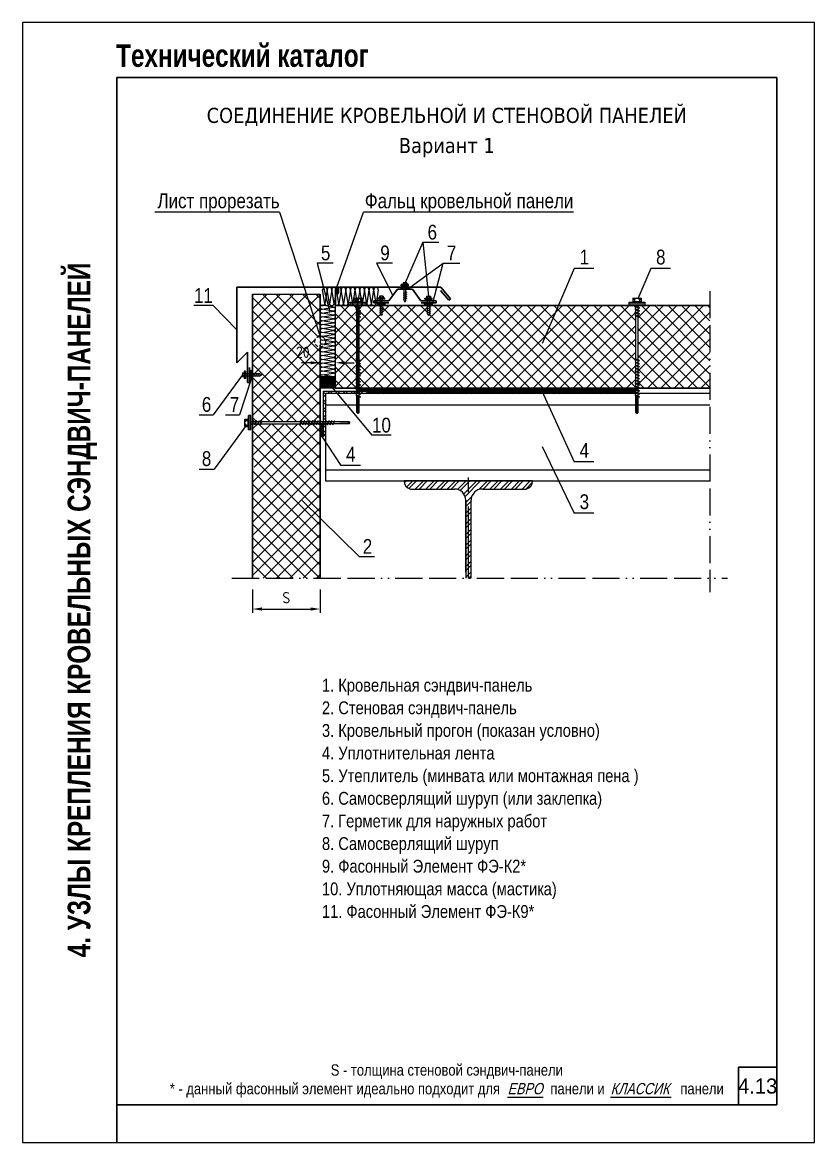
# Model space of a CAD drawing. Extents: x 5821 to 16321, y -13531 to 5774.
# Drawn here: x 7921 to 8971, y -11304 to -9819 of the extents above; entities that cross this region are included whole.
import ezdxf
from ezdxf.enums import TextEntityAlignment as Align

# ---------------------------------------------------------------- set-up
doc = ezdxf.new("R2010")
doc.units = 0
doc.header["$LTSCALE"] = 3
for name, pattern in [('ACAD_ISO13W100', [36, 12, -3, 12, -3, 0, -3, 0, -3]), ('CENTER', [50.8, 31.75, -6.35, 6.35, -6.35]), ('HIDDEN2', [4.7625, 3.175, -1.5875])]:
    doc.linetypes.add(name, pattern=pattern)
doc.layers.get('0').update_dxf_attribs({"linetype": 'CONTINUOUS', "lineweight": 30})
doc.layers.get('DEFPOINTS').update_dxf_attribs({"linetype": 'CONTINUOUS'})
for name, color, linetype, lineweight in [('Logo', 1, 'CONTINUOUS', 9), ('new_fill', 8, 'CONTINUOUS', 13), ('RAZMER', 7, 'CONTINUOUS', 9), ('Нащельники', 1, 'CONTINUOUS', 30), ('Саморезы', 7, 'CONTINUOUS', 13)]:
    doc.layers.add(name, color=color, linetype=linetype, lineweight=lineweight)
doc.layers.add('Прогон', color=7, linetype='CONTINUOUS')
doc.styles.add('LOGO', font='HATTEN.TTF')
doc.styles.add('ROMANS', font='romans.shx', dxfattribs={"width": 0.85})
doc.styles.get("Standard").update_dxf_attribs({"font": 'TAHOMA.TTF'})
doc.styles.add('style1', font='ARIALN.TTF')
doc.styles.add('style2', font='impact.TTF')
doc.styles.add('курсив', font='ARIAL.TTF', dxfattribs={"width": 0.8, "oblique": 15})
doc.dimstyles.new('5', dxfattribs={"dimscale": 5, "dimtxt": 3, "dimasz": 2.5, "dimexe": 1, "dimexo": 3, "dimgap": 0, "dimtad": 0, "dimdec": 0, "dimzin": 9, "dimdsep": 46, "dimtxsty": 'ROMANS', "dimblk2": 'OBLIQUE', "dimcen": -3, "dimdle": 1.5, "dimclrd": 256, "dimclre": 256, "dimclrt": 256, "dimadec": 0, "dimazin": 0, "dimtfac": 1, "dimtdec": 0, "dimtofl": 0, "dimtmove": 2, "dimatfit": 3, "dimfxl": 0, "dimtvp": 1, "dimtolj": 1, "dimtzin": 9, "dimarcsym": 0})
pattern_1 = [(45, (738.22, -13408.337), (-8.838835, 8.838835), []), (135, (738.22, -13408.337), (-8.838835, -8.838835), [])]
pattern_2 = [(8, (738.2201, -13408.3375), (-0.17396638, 1.23783509), []), (68, (738.2201, -13408.3375), (-1.15897982, 0.46825824), []), (128, (738.2201, -13408.3375), (-0.98501344, -0.76957684), [])]

# ---------------------------------------------------------------- blocks, each defined once
blk = doc.blocks.new('1volna')
at = {"layer": 'new_fill'}
for p, q in [((2.7, -16.2), (-2.7, 16.2)), ((8.1, 16.2), (2.7, -16.2)), ((13.7, -16.2), (8.3, 16.2)), ((19.1, 16.2), (13.7, -16.2)), ((24.7, -16.2), (19.3, 16.2)), ((30, 16.2), (24.7, -16.2)), ((35.9, -16.2), (30.5, 16.2)), ((41.3, 16.2), (35.9, -16.2))]:
    blk.add_line(p, q, dxfattribs=at)
for centre, start, end in [((2.7, 16.2), 0, 180), ((13.7, 16.2), 0, 180), ((24.7, 16.2), 0, 180), ((35.9, 16.2), 0, 180), ((-2.9, -16.2), 180, 270), ((-2.7, -16.2), 270, 0), ((8.1, -16.2), 180, 270), ((8.3, -16.2), 270, 0), ((19.1, -16.2), 180, 270), ((19.3, -16.2), 270, 0), ((30, -16.2), 180, 270), ((30.5, -16.2), 270, 0)]:
    blk.add_arc(centre, 5.4, start, end, dxfattribs=at)
blk = doc.blocks.new('саморез1')
at = {"layer": 'new_fill'}
blk.add_hatch(color=254, dxfattribs=at).paths.add_polyline_path([(-1.2, -4.8), (0, -4.8), (0, 4.8), (-1.2, 4.8)])
at = {"layer": 'Саморезы', "ltscale": 150}
for p, q in [((-3.9, 2.6), (-1.5, 2.6)), ((-3.9, 2.6), (-3.9, -2.4)), ((-2.9, 1.7), (-1.5, 1.7)), ((-1.9, 2.6), (-1.9, -2.4)), ((0, 4.8), (-1.5, 4.8)), ((-1.5, 4.8), (-1.5, -4.8)), ((-1.2, 4.8), (-1.2, -4.8)), ((0, 4.8), (0, -4.8)), ((19.2, 1.4), (0, 1.4)), ((8.4, 2.4), (10.5, -2.4)), ((11.1, 2.4), (13.2, -2.4)), ((13.8, 2.4), (15.9, -2.4)), ((16.4, 2.4), (18.5, -2.4)), ((19.2, 1.4), (21.8, 0)), ((19.2, -1.4), (21.8, 0)), ((-3.9, -2.4), (-1.5, -2.4)), ((-2.9, -1.4), (-1.5, -1.4)), ((0, -4.8), (-1.5, -4.8)), ((0, -1.4), (19.2, -1.4))]:
    blk.add_line(p, q, dxfattribs=at)
for centre, start, end in [((-2.9, 2.7), 182.373, 269.9653), ((-2.9, 0.7), 90.0347, 177.627), ((-2.9, -0.4), 182.373, 269.9653), ((-2.9, -2.4), 90.0347, 177.627)]:
    blk.add_arc(centre, 1, start, end, dxfattribs=at)
blk = doc.blocks.new('саморез4')
at = {"layer": 'new_fill'}
blk.add_hatch(color=254, dxfattribs=at).paths.add_polyline_path([(-2.4, -9.4), (0, -9.4), (0, 9.8), (-2.4, 9.8)])
at = {"layer": 'Саморезы', "ltscale": 150}
for p, q in [((-7.9, 5), (-3.1, 5)), ((-7.9, -5), (-7.9, 5)), ((-5.9, 3.1), (-3.1, 3.1)), ((-3.8, -5), (-3.8, 5)), ((0, 9.8), (-3.1, 9.8)), ((-3.1, -9.4), (-3.1, 9.8)), ((-2.4, -9.4), (-2.4, 9.8)), ((0, -9.4), (0, 9.8)), ((64.9, 1.5), (0, 1.5)), ((1.3, -2.2), (3.4, 2.7)), ((1.9, -2.2), (4, 2.7)), ((3.7, 2.9), (3.4, 2.7)), ((3.7, 2.9), (4, 2.7)), ((4.9, -2.2), (7, 2.7)), ((5.5, -2.2), (7.6, 2.7)), ((7.3, 2.9), (7, 2.7)), ((7.3, 2.9), (7.6, 2.7)), ((8.6, -2.2), (10.7, 2.7)), ((9.2, -2.2), (11.3, 2.7)), ((11, 2.9), (10.7, 2.7)), ((11, 2.9), (11.3, 2.7)), ((12.2, -2.2), (14.3, 2.7)), ((12.8, -2.2), (14.9, 2.7)), ((14.6, 2.9), (14.3, 2.7)), ((14.6, 2.9), (14.9, 2.7)), ((64.9, -2.2), (67, 2.7)), ((65.6, -2.2), (67.7, 2.7)), ((67.3, 2.9), (67, 2.7)), ((130, 1.3), (67.1, 1.3)), ((67.3, 2.9), (67.7, 2.7)), ((68.6, -2.2), (70.7, 2.7)), ((69.2, -2.2), (71.3, 2.7)), ((71, 2.9), (70.7, 2.7)), ((71, 2.9), (71.3, 2.7)), ((72.2, -2.2), (74.3, 2.7)), ((72.8, -2.2), (74.9, 2.7)), ((74.6, 2.9), (74.3, 2.7)), ((74.6, 2.9), (74.9, 2.7)), ((75.8, -2.2), (77.9, 2.7)), ((76.4, -2.2), (78.5, 2.7)), ((78.2, 2.9), (77.9, 2.7)), ((78.2, 2.9), (78.5, 2.7)), ((79.5, -2.2), (81.5, 2.7)), ((80.1, -2.2), (82.2, 2.7)), ((81.9, 2.9), (81.5, 2.7)), ((81.9, 2.9), (82.2, 2.7)), ((83.1, -2.2), (85.2, 2.7)), ((83.7, -2.2), (85.8, 2.7)), ((85.5, 2.9), (85.2, 2.7)), ((85.5, 2.9), (85.8, 2.7)), ((86.7, -2.2), (88.8, 2.7)), ((87.3, -2.2), (89.4, 2.7)), ((89.1, 2.9), (88.8, 2.7)), ((89.1, 2.9), (89.4, 2.7)), ((90.3, -2.2), (92.4, 2.7)), ((90.9, -2.2), (93, 2.7)), ((92.7, 2.9), (92.4, 2.7)), ((92.7, 2.9), (93, 2.7)), ((94, -2.2), (96.1, 2.7)), ((94.6, -2.2), (96.7, 2.7)), ((96.4, 2.9), (96.1, 2.7)), ((96.4, 2.9), (96.7, 2.7)), ((97.6, -2.2), (99.7, 2.7)), ((98.2, -2.2), (100.3, 2.7)), ((100, 2.9), (99.7, 2.7)), ((100, 2.9), (100.3, 2.7)), ((101.2, -2.2), (103.3, 2.7)), ((101.8, -2.2), (103.9, 2.7)), ((103.6, 2.9), (103.3, 2.7)), ((103.6, 2.9), (103.9, 2.7)), ((104.8, -2.2), (106.9, 2.7)), ((105.5, -2.2), (107.6, 2.7)), ((107.2, 2.9), (106.9, 2.7)), ((107.2, 2.9), (107.6, 2.7)), ((108.5, -2.2), (110.6, 2.7)), ((109.1, -2.2), (111.2, 2.7)), ((110.9, 2.9), (110.6, 2.7)), ((110.9, 2.9), (111.2, 2.7)), ((130, 1.3), (131.2, 0)), ((-7.9, -5), (-3.1, -5)), ((-5.9, -3.1), (-3.1, -3.1)), ((0, -9.4), (-3.1, -9.4)), ((64.9, -1.5), (0, -1.5)), ((64.9, -1.5), (0, -1.5)), ((1.6, -2.4), (1.3, -2.2)), ((1.6, -2.4), (1.9, -2.2)), ((5.2, -2.4), (4.9, -2.2)), ((5.2, -2.4), (5.5, -2.2)), ((8.9, -2.4), (8.6, -2.2)), ((8.9, -2.4), (9.2, -2.2)), ((12.5, -2.4), (12.2, -2.2)), ((12.5, -2.4), (12.8, -2.2)), ((65.3, -2.4), (64.9, -2.2)), ((65.3, -2.4), (65.6, -2.2)), ((130, -1.3), (67.1, -1.3)), ((68.9, -2.4), (68.6, -2.2)), ((68.9, -2.4), (69.2, -2.2)), ((72.5, -2.4), (72.2, -2.2)), ((72.5, -2.4), (72.8, -2.2)), ((76.1, -2.4), (75.8, -2.2)), ((76.1, -2.4), (76.4, -2.2)), ((79.8, -2.4), (79.5, -2.2)), ((79.8, -2.4), (80.1, -2.2)), ((83.4, -2.4), (83.1, -2.2)), ((83.4, -2.4), (83.7, -2.2)), ((87, -2.4), (86.7, -2.2)), ((87, -2.4), (87.3, -2.2)), ((90.6, -2.4), (90.3, -2.2)), ((90.6, -2.4), (90.9, -2.2)), ((94.3, -2.4), (94, -2.2)), ((94.3, -2.4), (94.6, -2.2)), ((97.9, -2.4), (97.6, -2.2)), ((97.9, -2.4), (98.2, -2.2)), ((101.5, -2.4), (101.2, -2.2)), ((101.5, -2.4), (101.8, -2.2)), ((105.1, -2.4), (104.8, -2.2)), ((105.1, -2.4), (105.5, -2.2)), ((108.8, -2.4), (108.5, -2.2)), ((108.8, -2.4), (109.1, -2.2)), ((130, -1.3), (131.2, 0))]:
    blk.add_line(p, q, dxfattribs=at)
at = {"layer": 'Саморезы'}
for p, q in [((67.1, 1.3), (64.9, 1.5)), ((67.1, -1.3), (64.9, -1.5))]:
    blk.add_line(p, q, dxfattribs=at)
at = {"layer": 'Саморезы', "ltscale": 150}
for centre, radius, start, end in [((-5.9, 5.1), 2, 182.373, 269.9653), ((-5.9, 1.1), 2, 90.0347, 177.627), ((80.3, 1057.7), 1058.9, 271.592, 272.7554), ((-5.9, -1.1), 2, 182.373, 269.9653), ((-5.9, -5.1), 2, 90.0347, 177.627)]:
    blk.add_arc(centre, radius, start, end, dxfattribs=at)
blk = doc.blocks.new('*D1252')
at = {"layer": 'DEFPOINTS', "color": 0, "transparency": 16777216}
for p in [(8335.9, -10270), (8315.8, -10288.6), (8335.9, -10288.6)]:
    blk.add_point(p, dxfattribs=at)
at = {"layer": 'RAZMER', "lineweight": -2, "transparency": 16777216}
for p, q in [((8303.3, -10270), (8290.8, -10270)), ((8315.8, -10273.6), (8315.8, -10265)), ((8335.9, -10273.6), (8335.9, -10265)), ((8348.4, -10270), (8360.9, -10270))]:
    blk.add_line(p, q, dxfattribs=at)
at = {"layer": 'RAZMER', "transparency": 16777216}
for points in [[(8303.3, -10267.9), (8303.3, -10272), (8315.8, -10270)], [(8348.4, -10267.9), (8348.4, -10272), (8335.9, -10270)]]:
    blk.add_solid(points, dxfattribs=at)
at = {"layer": 'RAZMER', "transparency": 16777216, "insert": (8292.7, -10256), "char_height": 15, "attachment_point": 5, "style": 'ROMANS'}
blk.add_mtext('\\A1;20', dxfattribs=at)
blk = doc.blocks.new('_OBLIQUE')
at = {"color": 0, "linetype": 'ByBlock'}
blk.add_line((-0.5, -0.5), (0.5, 0.5), dxfattribs=at)
blk = doc.blocks.new('*D1253')
at = {"layer": 'DEFPOINTS', "color": 0, "transparency": 16777216}
for p in [(8226, -10555.6), (8315.8, -10555.6), (8315.8, -10596.4)]:
    blk.add_point(p, dxfattribs=at)
at = {"layer": 'RAZMER', "lineweight": -2, "transparency": 16777216}
for p, q in [((8226, -10570.6), (8226, -10601.4)), ((8315.8, -10570.6), (8315.8, -10601.4)), ((8238.5, -10596.4), (8303.3, -10596.4))]:
    blk.add_line(p, q, dxfattribs=at)
at = {"layer": 'RAZMER', "transparency": 16777216}
for points in [[(8238.5, -10594.3), (8238.5, -10598.5), (8226, -10596.4)], [(8303.3, -10594.3), (8303.3, -10598.5), (8315.8, -10596.4)]]:
    blk.add_solid(points, dxfattribs=at)
at = {"layer": 'RAZMER', "transparency": 16777216, "insert": (8270.9, -10581.4), "char_height": 15, "attachment_point": 5, "style": 'ROMANS'}
blk.add_mtext('\\A1;S', dxfattribs=at)

msp = doc.modelspace()

# ---------------------------------------------------------------- hatches: boundary and pattern name
at = {"layer": 'new_fill'}
h = msp.add_hatch(dxfattribs=at)
h.set_pattern_fill('NET3', color=256, scale=10, angle=8, style=0)
h.set_pattern_definition([(8, (3918.2696, -13057.9707), (-0.17396638, 1.2378351), []), (68, (3918.2696, -13057.9707), (-1.15897982, 0.46825824), []), (128, (3918.2696, -13057.9707), (-0.98501344, -0.76957684), [])])
h.paths.add_polyline_path([(8426.66, -10169.91), (8422.84, -10169.91), (8422.84, -10172.54), (8426.66, -10172.54)])
h.paths.add_polyline_path([(8433.28, -10169.91), (8429.46, -10169.91), (8429.46, -10172.54), (8433.28, -10172.54)])
h = msp.add_hatch(dxfattribs=at)
h.set_pattern_fill('ANSI37', color=256, scale=100, style=0)
h.set_pattern_definition(pattern_1)
h.paths.add_polyline_path([(8315.77, -10179.19), (8292.1, -10179.19), (8315.77, -10234.96)])
h.paths.add_polyline_path([(8292.1, -10179.19), (8226.01, -10179.19), (8226.01, -10257.05), (8315.77, -10292.25), (8315.77, -10249.13, -0.4142136), (8308.69, -10242.05, -0.4142136), (8315.77, -10234.96)])
h.paths.add_polyline_path([(8315.77, -10292.25), (8226.01, -10257.05), (8226.01, -10348.13), (8226.91, -10348.13), (8227.42, -10346.94), (8227.72, -10346.72), (8228.03, -10346.94), (8227.52, -10348.13), (8230.54, -10348.13), (8231.04, -10346.94), (8231.35, -10346.72), (8231.66, -10346.94), (8231.15, -10348.13), (8234.16, -10348.13), (8234.67, -10346.94), (8234.97, -10346.72), (8235.28, -10346.94), (8234.78, -10348.13), (8237.79, -10348.13), (8238.3, -10346.94), (8238.6, -10346.72), (8238.91, -10346.94), (8238.4, -10348.13), (8288.95, -10348.13), (8290.49, -10348.26), (8291.06, -10346.94), (8291.36, -10346.72), (8291.67, -10346.94), (8291.09, -10348.31), (8291.1, -10348.31), (8294.1, -10348.31), (8294.68, -10346.94), (8294.99, -10346.72), (8295.3, -10346.94), (8294.71, -10348.31), (8297.72, -10348.31), (8298.31, -10346.94), (8298.62, -10346.72), (8298.93, -10346.94), (8298.34, -10348.31), (8301.35, -10348.31), (8301.94, -10346.94), (8302.24, -10346.72), (8302.55, -10346.94), (8301.97, -10348.31), (8304.98, -10348.31), (8305.56, -10346.94), (8305.87, -10346.72), (8306.18, -10346.94), (8305.59, -10348.31), (8308.6, -10348.31), (8309.19, -10346.94), (8309.5, -10346.72), (8309.81, -10346.94), (8309.22, -10348.31), (8312.23, -10348.31), (8312.82, -10346.94), (8313.12, -10346.72), (8313.43, -10346.94), (8312.85, -10348.31), (8315.77, -10348.31)])
h.paths.add_polyline_path([(8278.58, -10244.77), (8306.72, -10244.77), (8306.72, -10267.27), (8278.58, -10267.27)], flags=24)
h = msp.add_hatch(dxfattribs=at)
h.set_pattern_fill('ANSI37', color=256, scale=100, style=0)
h.set_pattern_definition(pattern_1)
h.paths.add_polyline_path([(8364.37, -10206.29), (8363.32, -10205.84), (8363.67, -10205.37), (8364.37, -10205.67), (8364.37, -10202.66), (8363.32, -10202.21), (8363.67, -10201.74), (8364.37, -10202.04), (8364.37, -10199.03), (8363.32, -10198.58), (8363.67, -10198.12), (8364.37, -10198.42), (8364.37, -10195.41), (8363.32, -10194.96), (8363.89, -10194.19), (8337.89, -10194.19, -0.0473575), (8337.32, -10194.22, -0.0473575), (8336.75, -10194.19), (8335.88, -10194.19), (8335.88, -10303.64), (8364.56, -10303.64), (8364.56, -10302.65), (8363.32, -10302.12), (8363.67, -10301.65), (8364.56, -10302.03), (8364.56, -10299.02), (8363.32, -10298.49), (8363.67, -10298.02), (8364.56, -10298.41), (8364.56, -10295.39), (8363.32, -10294.87), (8363.67, -10294.4), (8364.56, -10294.78), (8364.56, -10291.77), (8363.32, -10291.24), (8363.67, -10290.77), (8364.56, -10291.15), (8364.56, -10288.14), (8363.32, -10287.61), (8363.67, -10287.14), (8364.56, -10287.53), (8364.56, -10284.51), (8363.32, -10283.99), (8363.67, -10283.52), (8364.56, -10283.9), (8364.56, -10280.89), (8363.32, -10280.36), (8363.67, -10279.89), (8364.56, -10280.27), (8364.56, -10277.26), (8363.32, -10276.73), (8363.67, -10276.26), (8364.56, -10276.65), (8364.56, -10273.63), (8363.32, -10273.11), (8363.67, -10272.64), (8364.56, -10273.02), (8364.56, -10270.01), (8363.32, -10269.48), (8363.67, -10269.01), (8364.56, -10269.39), (8364.56, -10266.38), (8363.32, -10265.85), (8363.67, -10265.38), (8364.56, -10265.77), (8364.56, -10262.75), (8363.32, -10262.23), (8363.67, -10261.76), (8364.56, -10262.14), (8364.56, -10260.27), (8364.45, -10259.08), (8363.32, -10258.6), (8363.67, -10258.13), (8364.37, -10258.43)])
h.paths.add_polyline_path([(8734.46, -10273.63), (8733.22, -10273.11), (8733.57, -10272.64), (8734.46, -10273.02), (8734.46, -10270.01), (8733.22, -10269.48), (8733.57, -10269.01), (8734.46, -10269.39), (8734.46, -10266.38), (8733.22, -10265.85), (8733.57, -10265.38), (8734.46, -10265.77), (8734.46, -10262.75), (8733.22, -10262.23), (8733.57, -10261.76), (8734.46, -10262.14), (8734.46, -10260.27), (8734.35, -10259.08), (8733.22, -10258.6), (8733.57, -10258.13), (8734.27, -10258.43), (8734.27, -10206.29), (8733.22, -10205.84), (8733.57, -10205.37), (8734.27, -10205.67), (8734.27, -10202.66), (8733.22, -10202.21), (8733.57, -10201.74), (8734.27, -10202.04), (8734.27, -10199.03), (8733.22, -10198.58), (8733.57, -10198.12), (8734.27, -10198.42), (8734.27, -10195.41), (8733.22, -10194.96), (8733.79, -10194.19), (8460.81, -10194.19), (8460.81, -10204.9), (8459.41, -10207.43), (8458.01, -10204.9), (8458.01, -10194.55), (8457.17, -10194.19), (8398.95, -10194.19), (8398.1, -10194.55), (8398.1, -10204.9), (8396.7, -10207.43), (8395.3, -10204.9), (8395.3, -10194.19), (8367.38, -10194.19), (8367.38, -10196.08), (8368.91, -10196.73), (8368.56, -10197.2), (8367.38, -10196.7), (8367.38, -10199.71), (8368.91, -10200.36), (8368.56, -10200.83), (8367.38, -10200.32), (8367.38, -10203.33), (8368.91, -10203.99), (8368.56, -10204.46), (8367.38, -10203.95), (8367.38, -10206.96), (8368.91, -10207.61), (8368.56, -10208.08), (8367.38, -10207.58), (8367.38, -10258.12), (8367.25, -10259.66), (8368.91, -10260.38), (8368.56, -10260.84), (8367.2, -10260.26), (8367.19, -10260.27), (8367.19, -10263.27), (8368.91, -10264), (8368.56, -10264.47), (8367.19, -10263.88), (8367.19, -10266.9), (8368.91, -10267.63), (8368.56, -10268.1), (8367.19, -10267.51), (8367.19, -10270.52), (8368.91, -10271.26), (8368.56, -10271.72), (8367.19, -10271.14), (8367.19, -10274.15), (8368.91, -10274.88), (8368.56, -10275.35), (8367.19, -10274.76), (8367.19, -10277.78), (8368.91, -10278.51), (8368.56, -10278.98), (8367.19, -10278.39), (8367.19, -10281.4), (8368.91, -10282.14), (8368.56, -10282.6), (8367.19, -10282.02), (8367.19, -10285.03), (8368.91, -10285.76), (8368.56, -10286.23), (8367.19, -10285.64), (8367.19, -10288.66), (8368.91, -10289.39), (8368.56, -10289.86), (8367.19, -10289.27), (8367.19, -10292.28), (8368.91, -10293.02), (8368.56, -10293.48), (8367.19, -10292.9), (8367.19, -10295.91), (8368.91, -10296.64), (8368.56, -10297.11), (8367.19, -10296.52), (8367.19, -10299.54), (8368.91, -10300.27), (8368.56, -10300.74), (8367.19, -10300.15), (8367.19, -10303.16), (8368.3, -10303.64), (8734.46, -10303.64), (8734.46, -10302.65), (8733.22, -10302.12), (8733.57, -10301.65), (8734.46, -10302.03), (8734.46, -10299.02), (8733.22, -10298.49), (8733.57, -10298.02), (8734.46, -10298.41), (8734.46, -10295.39), (8733.22, -10294.87), (8733.57, -10294.4), (8734.46, -10294.78), (8734.46, -10291.77), (8733.22, -10291.24), (8733.57, -10290.77), (8734.46, -10291.15), (8734.46, -10288.14), (8733.22, -10287.61), (8733.57, -10287.14), (8734.46, -10287.53), (8734.46, -10284.51), (8733.22, -10283.99), (8733.57, -10283.52), (8734.46, -10283.9), (8734.46, -10280.89), (8733.22, -10280.36), (8733.57, -10279.89), (8734.46, -10280.27), (8734.46, -10277.26), (8733.22, -10276.73), (8733.57, -10276.26), (8734.46, -10276.65)])
h = msp.add_hatch(dxfattribs=at)
h.set_pattern_fill('NET3', color=256, scale=10, angle=8, style=0)
h.set_pattern_definition([(8, (1255.1833, -18117.1115), (-0.17396638, 1.23783509), []), (68, (1255.1833, -18117.1115), (-1.15897982, 0.46825824), []), (128, (1255.1833, -18117.1115), (-0.98501344, -0.76957684), [])])
h.paths.add_polyline_path([(8394.6, -10190.68), (8392.95, -10190.68, 0.7824442), (8392.95, -10194.18), (8394.6, -10194.18)])
h.paths.add_polyline_path([(8398.8, -10190.68), (8394.6, -10190.68), (8394.6, -10194.18), (8398.8, -10194.18)])
h.paths.add_polyline_path([(8400.64, -10190.68), (8398.8, -10190.68), (8398.8, -10194.18), (8400.64, -10194.18, 0.7824442)])
h = msp.add_hatch(dxfattribs=at)
h.set_pattern_fill('NET3', color=256, scale=10, angle=8, style=0)
h.set_pattern_definition([(172, (15600.933, -18117.1115), (0.17396638, 1.23783509), []), (112, (15600.933, -18117.1115), (1.15897982, 0.46825824), []), (52, (15600.933, -18117.1115), (0.98501344, -0.76957684), [])])
h.paths.add_polyline_path([(8461.51, -10190.68), (8463.17, -10190.68, -0.7824442), (8463.17, -10194.18), (8461.51, -10194.18)])
h.paths.add_polyline_path([(8457.31, -10190.68), (8461.51, -10190.68), (8461.51, -10194.18), (8457.31, -10194.18)])
h.paths.add_polyline_path([(8455.48, -10190.68), (8457.31, -10190.68), (8457.31, -10194.18), (8455.48, -10194.18, -0.7824442)])
h = msp.add_hatch(dxfattribs=at)
h.set_pattern_fill('ANSI37', color=256, scale=100, style=0)
h.set_pattern_definition([(45, (748.22, -13408.337), (-8.838835, 8.838835), []), (135, (748.22, -13408.337), (-8.838835, -8.838835), [])])
h.paths.add_polyline_path([(8832.46, -10194.19), (8737.28, -10194.19), (8737.28, -10196.08), (8738.46, -10196.59), (8738.69, -10196.89), (8738.46, -10197.2), (8737.28, -10196.7), (8737.28, -10199.71), (8738.46, -10200.21), (8738.69, -10200.52), (8738.46, -10200.83), (8737.28, -10200.32), (8737.28, -10203.33), (8738.46, -10203.84), (8738.69, -10204.15), (8738.46, -10204.46), (8737.28, -10203.95), (8737.28, -10206.96), (8738.46, -10207.47), (8738.69, -10207.77), (8738.46, -10208.08), (8737.28, -10207.58), (8737.28, -10259.72), (8738.46, -10260.23), (8738.69, -10260.53), (8738.46, -10260.84), (8737.28, -10260.34), (8737.28, -10263.35), (8738.46, -10263.86), (8738.69, -10264.16), (8738.46, -10264.47), (8737.28, -10263.96), (8737.28, -10266.97), (8738.46, -10267.48), (8738.69, -10267.79), (8738.46, -10268.1), (8737.28, -10267.59), (8737.28, -10270.6), (8738.46, -10271.11), (8738.69, -10271.41), (8738.46, -10271.72), (8737.28, -10271.22), (8737.28, -10274.23), (8738.46, -10274.74), (8738.69, -10275.04), (8738.46, -10275.35), (8737.28, -10274.84), (8737.28, -10277.85), (8738.46, -10278.36), (8738.69, -10278.67), (8738.46, -10278.98), (8737.28, -10278.47), (8737.28, -10281.48), (8738.46, -10281.99), (8738.69, -10282.29), (8738.46, -10282.6), (8737.28, -10282.1), (8737.28, -10285.11), (8738.46, -10285.62), (8738.69, -10285.92), (8738.46, -10286.23), (8737.28, -10285.72), (8737.28, -10288.73), (8738.46, -10289.24), (8738.69, -10289.55), (8738.46, -10289.86), (8737.28, -10289.35), (8737.28, -10292.36), (8738.46, -10292.87), (8738.69, -10293.17), (8738.46, -10293.48), (8737.28, -10292.98), (8737.28, -10295.99), (8738.46, -10296.5), (8738.69, -10296.8), (8738.46, -10297.11), (8737.28, -10296.6), (8737.28, -10299.61), (8738.46, -10300.12), (8738.69, -10300.43), (8738.46, -10300.74), (8737.28, -10300.23), (8737.28, -10303.24), (8738.2, -10303.64), (8832.46, -10303.64)])
h = msp.add_hatch(dxfattribs=at)
h.set_pattern_fill('NET3', color=256, scale=10, style=0)
h.set_pattern_definition([(0, (8864.0862, -4965.614), (0, -1.25), []), (300, (8864.0862, -4965.614), (-1.08253175, -0.625), []), (240, (8864.0862, -4965.614), (-1.08253175, 0.625), [])])
h.paths.add_polyline_path([(8226.01, -10289.99, -1), (8222.23, -10289.99), (8222.23, -10288.14), (8226.01, -10288.14)])
h.paths.add_polyline_path([(8226.01, -10288.14), (8222.23, -10288.14), (8222.23, -10283.94), (8226.01, -10283.94)])
h.paths.add_polyline_path([(8226.01, -10283.94), (8222.23, -10283.94), (8222.23, -10282.1, -1), (8226.01, -10282.1)])
h = msp.add_hatch(dxfattribs=at)
h.set_pattern_fill('ESCHER', color=256, scale=5, style=0)
h.set_pattern_definition([(60, (-5269.9497, -13052.9707), (-6, -1e-09), [5.5, -0.5]), (180, (-5269.9497, -13052.9707), (3, -5.1961524), [5.5, -0.5]), (300, (-5269.9497, -13052.9707), (6, -1e-09), [5.5, -0.5]), (60, (-5269.4497, -13052.9707), (-6, -1e-09), [1, -5]), (300, (-5269.4497, -13052.9707), (6, -1e-09), [1, -5]), (60, (-5270.1997, -13052.5377), (-6, -1e-09), [1, -5]), (180, (-5270.1997, -13052.5377), (3, -5.1961524), [1, -5]), (300, (-5270.1997, -13053.4037), (6, -1e-09), [1, -5]), (180, (-5270.1997, -13053.4037), (3, -5.1961524), [1, -5]), (60, (-5271.9497, -13052.9707), (-6, -1e-09), [1, -5]), (300, (-5271.9497, -13052.9707), (6, -1e-09), [1, -5]), (60, (-5268.9497, -13054.7027), (-6, -1e-09), [1, -5]), (180, (-5268.9497, -13054.7027), (3, -5.1961524), [1, -5]), (300, (-5268.9497, -13051.2386), (6, -1e-09), [1, -5]), (180, (-5268.9497, -13051.2386), (3, -5.1961524), [1, -5]), (0, (-5268.9497, -13052.1046), (-3, 5.1961524), [3.5, -2.5]), (0, (-5268.9497, -13053.8367), (-3, 5.1961524), [3.5, -2.5]), (120, (-5269.6997, -13051.6716), (-6, 1e-09), [3.5, -2.5]), (120, (-5271.1997, -13052.5377), (-6, 1e-09), [3.5, -2.5]), (240, (-5271.1997, -13053.4037), (3, -5.1961524), [3.5, -2.5]), (240, (-5269.6997, -13054.2697), (3, -5.1961524), [3.5, -2.5])])
h.paths.add_polyline_path([(8335.88, -10288.62), (8315.77, -10288.62), (8315.77, -10303.62), (8335.88, -10303.64)])
h = msp.add_hatch(dxfattribs=at)
h.set_pattern_fill('NET3', color=256, scale=10, angle=8, style=0)
h.set_pattern_definition(pattern_2)
h.paths.add_polyline_path([(8734.46, -10303.64), (8368.48, -10303.64), (8368.79, -10304.05), (8368.56, -10304.36), (8367.19, -10303.78), (8367.19, -10307.64), (8379.71, -10307.64), (8377.71, -10310.61), (8734.46, -10310.61)])
h = msp.add_hatch(dxfattribs=at)
h.set_pattern_fill('STEEL', color=256, scale=57.6, angle=-90, style=0)
h.set_pattern_definition([(315, (703.0534, -13213.806), (5.091169, 5.091169), []), (315, (706.6534, -13213.806), (5.091169, 5.091169), [])])
h.paths.add_polyline_path([(8379.71, -10307.64), (8319.77, -10307.64), (8319.77, -10361.04), (8322.74, -10361.04), (8322.74, -10310.61), (8377.71, -10310.61)])
h.paths.add_polyline_path([(8322.74, -10361.04), (8319.77, -10361.04), (8319.77, -10367.57), (8322.74, -10365.57)])
h = msp.add_hatch(dxfattribs=at)
h.set_pattern_fill('ANSI37', color=256, scale=100, style=0)
h.set_pattern_definition(pattern_1)
h.paths.add_polyline_path([(8315.77, -10350.95), (8315.34, -10350.95), (8314.81, -10352.18), (8314.35, -10351.84), (8314.73, -10350.95), (8311.72, -10350.95), (8311.19, -10352.18), (8310.72, -10351.84), (8311.1, -10350.95), (8308.09, -10350.95), (8307.56, -10352.18), (8307.09, -10351.84), (8307.47, -10350.95), (8304.46, -10350.95), (8303.93, -10352.18), (8303.47, -10351.84), (8303.85, -10350.95), (8300.84, -10350.95), (8300.31, -10352.18), (8299.84, -10351.84), (8300.22, -10350.95), (8297.21, -10350.95), (8296.68, -10352.18), (8296.21, -10351.84), (8296.59, -10350.95), (8293.58, -10350.95), (8293.05, -10352.18), (8292.59, -10351.84), (8292.97, -10350.95), (8291.1, -10350.95), (8289.91, -10351.05), (8289.43, -10352.18), (8288.96, -10351.84), (8289.26, -10351.14), (8237.12, -10351.14), (8236.67, -10352.18), (8236.2, -10351.84), (8236.5, -10351.14), (8233.49, -10351.14), (8233.04, -10352.18), (8232.57, -10351.84), (8232.87, -10351.14), (8229.86, -10351.14), (8229.41, -10352.18), (8228.94, -10351.84), (8229.25, -10351.14), (8226.24, -10351.14), (8226.01, -10351.65), (8226.01, -10408.49), (8235.96, -10408.49), (8238.49, -10409.89), (8235.96, -10411.29), (8226.01, -10411.29), (8226.01, -10555.58), (8315.77, -10555.58)])
h = msp.add_hatch(dxfattribs=at)
h.set_pattern_fill('NET3', color=256, scale=10, angle=8, style=0)
h.set_pattern_definition(pattern_2)
h.paths.add_polyline_path([(8319.77, -10350.95), (8318.97, -10350.95), (8318.59, -10351.84), (8318.28, -10352.07), (8317.97, -10351.84), (8318.35, -10350.95), (8315.77, -10350.95), (8315.77, -10367.57), (8319.77, -10367.57)])
h = msp.add_hatch(dxfattribs=at)
h.set_pattern_fill('STEEL', color=256, scale=80, style=0)
h.set_pattern_definition([(45, (738.22, -13408.337), (-7.071068, 7.071068), []), (45, (738.22, -13403.337), (-7.071068, 7.071068), [])])
h.paths.add_polyline_path([(8512.22, -10426.61), (8427.22, -10426.61, 0.3652726), (8435.47, -10437.31), (8493.67, -10437.31, -0.4142136), (8508.67, -10452.31), (8508.67, -10555.58), (8512.22, -10555.58)])
h.paths.add_polyline_path([(8597.22, -10426.61), (8512.22, -10426.61), (8512.22, -10555.58), (8515.77, -10555.58), (8515.77, -10452.31, -0.4142136), (8530.77, -10437.31), (8588.97, -10437.31, 0.3652726)])

# ---------------------------------------------------------------- linework, layer by layer
at = {"color": 1}
for p, q in [((8046.09, -9891.59), (8046.09, -11303.74)), ((8046.09, -9891.59), (8921.09, -9891.59)), ((8921.09, -9891.59), (8921.09, -11253.74)), ((8870.18, -11203.74), (8921.09, -11203.74)), ((8870.18, -11203.74), (8870.18, -11253.74)), ((8046.09, -11253.74), (8921.09, -11253.74))]:
    msp.add_line(p, q, dxfattribs=at)
for p, q in [((8335.88, -10194.19), (8335.88, -10172.05)), ((8338.02, -10177.57), (8338.02, -10171.91)), ((8340.02, -10171.91), (8340.02, -10177.57)), ((8226.01, -10555.58), (8226.01, -10179.19)), ((8315.77, -10237.37), (8315.77, -10179.19)), ((8335.88, -10194.19), (8761.37, -10194.19)), ((8762.51, -10194.19), (8832.46, -10194.19)), ((8315.77, -10555.58), (8315.77, -10246.38)), ((8335.88, -10303.64), (8832.46, -10303.64))]:
    msp.add_line(p, q)
for centre, radius, start, end in [((8338.02, -10172.05), 2.14, 90, 180), ((8338.02, -10171.91), 2, 0, 90), ((8339.02, -10177.57), 1, 180, 0)]:
    msp.add_arc(centre, radius, start, end)
at = {"layer": 'Logo'}
for p, q in [((8564.07, -11243.31), (8611.31, -11243.31)), ((8700.69, -11243.31), (8781.14, -11243.31))]:
    msp.add_line(p, q, dxfattribs=at)
at = {"layer": 'new_fill'}
for p, q in [((8333.36, -10196.31), (8318.29, -10193.8)), ((8318.29, -10198.91), (8333.36, -10196.4)), ((8333.36, -10201.42), (8318.29, -10198.91)), ((8318.29, -10204.16), (8333.36, -10201.64)), ((8333.36, -10206.67), (8318.29, -10204.16))]:
    msp.add_line(p, q, dxfattribs=at)
for centre, start, end in [((8318.29, -10196.31), 90, 180), ((8318.29, -10196.4), 180, 270), ((8318.29, -10201.42), 90, 180), ((8318.29, -10201.64), 180, 270), ((8333.36, -10198.91), 270, 90), ((8333.36, -10204.16), 270, 90)]:
    msp.add_arc(centre, 2.51, start, end, dxfattribs=at)
at = {"layer": 'RAZMER'}
for p, q in [((8261.93, -10070.22), (8096.79, -10070.22)), ((8261.93, -10070.22), (8315.77, -10234.96)), ((8338.02, -10169.91), (8373.33, -10070.22)), ((8651.53, -10070.22), (8373.33, -10070.22)), ((8452.03, -10110.21), (8428.23, -10163.97)), ((8452.03, -10110.21), (8459.29, -10181.74)), ((8452.03, -10110.21), (8473.12, -10110.21)), ((8311.72, -10137.73), (8328.39, -10202.47)), ((8332.81, -10137.73), (8311.72, -10137.73)), ((8390.44, -10137.73), (8411.85, -10179.84)), ((8411.54, -10137.73), (8390.44, -10137.73)), ((8433.28, -10171.23), (8478.68, -10137.73)), ((8464.53, -10192.43), (8478.68, -10137.73)), ((8478.68, -10137.73), (8500.68, -10137.73)), ((8652.49, -10144.81), (8610.09, -10244.38)), ((8678.52, -10144.81), (8652.49, -10144.81)), ((8678.52, -10144.81), (8652.49, -10144.81)), ((8753.86, -10144.81), (8736.61, -10185.31)), ((8779.89, -10144.81), (8753.86, -10144.81)), ((8779.89, -10144.81), (8753.86, -10144.81)), ((8422.84, -10169.91), (8422.84, -10172.54)), ((8433.28, -10169.91), (8433.28, -10172.54)), ((8226.01, -10179.19), (8315.77, -10179.19)), ((8365.88, -10303.62), (8365.88, -10184.94)), ((8173.92, -10194.19), (8148.09, -10194.19)), ((8205.09, -10226.37), (8173.92, -10194.19)), ((8335.88, -10303.62), (8335.88, -10194.19)), ((8212.8, -10285.85), (8173.92, -10339.12)), ((8335.88, -10288.62), (8315.77, -10288.62)), ((8224.37, -10291.86), (8208.97, -10339.12)), ((8335.88, -10303.64), (8315.77, -10303.62)), ((8327.05, -10297.28), (8384.11, -10366.05)), ((8609.35, -10307.12), (8652.49, -10401.12)), ((8155.16, -10339.12), (8173.92, -10339.12)), ((8190.21, -10339.12), (8208.97, -10339.12)), ((8216.14, -10354.75), (8175.12, -10410.95)), ((8317.77, -10367.57), (8342.98, -10406.12)), ((8409.94, -10366.05), (8384.11, -10366.05)), ((8610.09, -10381.07), (8652.49, -10469.13)), ((8369.01, -10406.12), (8342.98, -10406.12)), ((8369.01, -10406.12), (8342.98, -10406.12)), ((8678.52, -10401.12), (8652.49, -10401.12)), ((8155.16, -10410.95), (8175.12, -10410.95)), ((8291.91, -10452.32), (8367.87, -10527.35)), ((8678.52, -10469.13), (8652.49, -10469.13)), ((8678.52, -10469.13), (8652.49, -10469.13)), ((8387.94, -10527.35), (8367.87, -10527.35))]:
    msp.add_line(p, q, dxfattribs=at)
at = {"layer": 'RAZMER', "linetype": 'ACAD_ISO13W100'}
for p, q in [((8832.46, -10175.02), (8832.46, -10574.07)), ((8198.83, -10555.58), (8855.51, -10555.58))]:
    msp.add_line(p, q, dxfattribs=at)
at = {"layer": 'RAZMER', "linetype": 'CENTER'}
msp.add_line((8512.22, -10555.58), (8512.22, -10418.82), dxfattribs=at)
at = {"layer": 'RAZMER'}
for points in [[(8971.09, -9818.74), (7921.09, -9818.74), (7921.09, -11303.74), (8971.09, -11303.74)], [(8315.77, -10350.95), (8319.77, -10350.95), (8319.77, -10367.57), (8315.77, -10367.57)]]:
    msp.add_lwpolyline(points, close=True, dxfattribs=at)
at = {"layer": 'RAZMER', "linetype": 'HIDDEN2', "ltscale": 0.5}
msp.add_circle((8315.77, -10242.05), 7.09, dxfattribs=at)
at = {"layer": 'RAZMER'}
for centre, radius, start, end in [((8393.38, -10192.43), 1.8, 103.91761, 256.08239), ((8400.2, -10192.43), 1.8, 283.91761, 76.08239), ((8455.91, -10192.43), 1.8, 103.91761, 256.08239), ((8462.73, -10192.43), 1.8, 283.91761, 76.08239), ((8224.12, -10282.1), 1.89, 0, 180), ((8224.12, -10289.99), 1.89, 180, 0)]:
    msp.add_arc(centre, radius, start, end, dxfattribs=at)
at = {"layer": 'Нащельники'}
for p, q in [((8205.09, -10169.91), (8475.78, -10169.91)), ((8205.09, -10169.91), (8205.09, -10270.19)), ((8475.78, -10169.91), (8488.64, -10185.23)), ((8418.06, -10172.54), (8406.76, -10187.68)), ((8418.06, -10172.54), (8438.06, -10172.54)), ((8438.06, -10172.54), (8449.36, -10187.68)), ((8475.41, -10174.14), (8486.34, -10187.16)), ((8486.34, -10187.16), (8488.64, -10185.23)), ((8386.7, -10190.68), (8386.7, -10187.68)), ((8406.76, -10187.68), (8386.7, -10187.68)), ((8406.7, -10190.68), (8386.7, -10190.68)), ((8449.36, -10187.68), (8469.41, -10187.68)), ((8449.41, -10190.68), (8469.41, -10190.68)), ((8469.41, -10190.68), (8469.41, -10187.68)), ((8219.23, -10256.04), (8205.09, -10270.19)), ((8219.23, -10256.04), (8219.23, -10296.04)), ((8222.23, -10296.04), (8222.23, -10276.04)), ((8222.23, -10296.04), (8219.23, -10296.04))]:
    msp.add_line(p, q, dxfattribs=at)
at = {"layer": 'Прогон'}
for p, q in [((8319.77, -10307.64), (8319.77, -10367.57)), ((8319.77, -10307.64), (8377.71, -10307.64)), ((8319.77, -10307.64), (8379.71, -10307.64)), ((8322.74, -10310.61), (8322.74, -10365.57)), ((8377.71, -10310.61), (8322.74, -10310.61)), ((8377.71, -10310.61), (8379.71, -10307.64)), ((8322.74, -10325.54), (8832.46, -10325.54)), ((8322.74, -10365.57), (8319.77, -10367.57)), ((8322.74, -10411.67), (8832.46, -10411.67)), ((8427.22, -10426.61), (8597.22, -10426.61)), ((8435.47, -10437.31), (8493.67, -10437.31)), ((8530.77, -10437.31), (8588.97, -10437.31)), ((8508.67, -10547.61), (8508.67, -10452.31)), ((8515.77, -10547.61), (8515.77, -10452.31))]:
    msp.add_line(p, q, dxfattribs=at)
at = {"layer": 'Прогон', "color": 7, "lineweight": 0}
for p, q in [((8597.22, -10426.61), (8427.22, -10426.61)), ((8435.47, -10437.31), (8493.67, -10437.31)), ((8530.77, -10437.31), (8588.97, -10437.31)), ((8508.67, -10452.31), (8508.67, -10555.58)), ((8515.77, -10555.58), (8515.77, -10452.31))]:
    msp.add_line(p, q, dxfattribs=at)
at = {"layer": 'Прогон'}
msp.add_lwpolyline([(8832.46, -10310.61), (8322.74, -10310.61), (8322.74, -10426.61), (8832.46, -10426.61)], dxfattribs=at)
for centre, radius, start, end in [((8437.69, -10427.06), 10.48, 177.50548, 257.76892), ((8493.67, -10452.31), 15, 0, 90), ((8530.77, -10452.31), 15, 90, 180)]:
    msp.add_arc(centre, radius, start, end, dxfattribs=at)
at = {"layer": 'Прогон', "color": 7, "lineweight": 0}
msp.add_arc((8586.75, -10427.06), 10.48, 282.23108, 2.49452, dxfattribs=at)

# ---------------------------------------------------------------- block references
at = {"layer": 'new_fill', "xscale": 0.5586569999999483, "yscale": 0.5586569999999483, "zscale": 0.5586569999999483}
for p in [(8320.4, -10182.16), (8345.09, -10182.12), (8369.78, -10182.12)]:
    msp.add_blockref('1volna', p, dxfattribs=at)
at = {"layer": 'new_fill', "xscale": 0.4655474999999569, "yscale": 0.4655474999999569, "zscale": 0.4655474999999569, "rotation": 270}
for p in [(8325.83, -10207.92), (8325.83, -10228.41), (8325.83, -10248.9), (8325.83, -10269.39)]:
    msp.add_blockref('1volna', p, dxfattribs=at)
at = {"layer": 'RAZMER', "rotation": 270}
for p in [(8428.06, -10167.91), (8396.7, -10185.68)]:
    msp.add_blockref('саморез1', p, dxfattribs=at)
at = {"layer": 'RAZMER', "xscale": 1.1, "yscale": 1.1, "zscale": 1.1, "rotation": 270}
for p in [(8365.88, -10193.09), (8735.78, -10193.09)]:
    msp.add_blockref('саморез4', p, dxfattribs=at)
at = {"layer": 'RAZMER', "xscale": -1, "rotation": 90}
msp.add_blockref('саморез1', (8459.41, -10185.68), dxfattribs=at)
at = {"layer": 'RAZMER'}
for name, p in [('саморез1', (8216.74, -10285.89)), ('саморез4', (8224.02, -10349.63))]:
    msp.add_blockref(name, p, dxfattribs=at)

# ---------------------------------------------------------------- texts
for s, p in [('СОЕДИНЕНИЕ КРОВЕЛЬНОЙ И СТЕНОВОЙ ПАНЕЛЕЙ', (8483.59, -9951.99)), ('Вариант 1', (8483.59, -9991.99))]:
    msp.add_text(s, height=20).set_placement(p, align=Align.CENTER)
at = {"style": 'style1'}
for s, height, p in [('Лист прорезать', 19.6116, (8100.08, -10065.05)), ('Фальц кровельной панели', 19.6116, (8374.93, -10065.05)), ('6', 19.61, (8458.15, -10106.59)), ('1', 19.61, (8659.63, -10139.64)), ('8', 19.61, (8760.99, -10139.64)), ('6', 19.61, (8158.91, -10335)), ('7', 19.61, (8195.96, -10335)), ('4', 19.61, (8659.63, -10395.95)), ('8', 19.61, (8158.91, -10406.83)), ('4', 19.61, (8350.12, -10400.95)), ('3', 19.61, (8659.63, -10463.96)), ('2', 19.61, (8372.25, -10523.23)), ('1. Кровельная сэндвич-панель', 17, (8318.12, -10705.85)), ('2. Стеновая сэндвич-панель', 17, (8318.12, -10735.85)), ('3. Кровельный прогон (показан условно)', 17, (8318.12, -10765.85)), ('4. Уплотнительная лента', 17, (8318.12, -10795.85)), ('5. Утеплитель (минвата или монтажная пена )', 17, (8318.12, -10825.85)), ('6. Самосверлящий шуруп (или заклепка)', 17, (8318.12, -10855.85)), ('7. Герметик для наружных работ', 17, (8318.12, -10885.85)), ('8. Самосверлящий шуруп', 17, (8318.12, -10915.85)), ('9. Фасонный Элемент ФЭ-К2*', 17, (8318.12, -10945.85)), ('10. Уплотняющая масса (мастика)', 17, (8318.12, -10975.85)), ('11. Фасонный Элемент ФЭ-К9*', 17, (8318.12, -11005.85))]:
    msp.add_text(s, height=height, dxfattribs=at).set_placement(p)
for s, height, p in [('5', 19.61, (8322.98, -10134.11)), ('9', 19.61, (8401.7, -10134.11)), ('7', 19.61, (8490.01, -10134.11)), ('11', 19.612, (8160.98, -10190.57)), ('10', 19.612, (8397, -10362.43)), ('S - толщина стеновой сэндвич-панели', 15, (8483.59, -11215)), ('* - данный фасонный элемент идеально подходит для              панели и                     панели', 15, (8483.59, -11239.74))]:
    msp.add_text(s, height=height, dxfattribs=at).set_placement(p, align=Align.CENTER)
at = {"color": 1, "style": 'курсив', "oblique": 15, "width": 0.8}
for s, p in [('ЕВРО', (8587.41, -11239.74)), ('КЛАССИК', (8739.7, -11239.74))]:
    msp.add_text(s, height=15, dxfattribs=at).set_placement(p, align=Align.CENTER)
at = {"layer": 'new_fill', "style": 'style2'}
msp.add_text('Технический каталог', height=30, dxfattribs=at).set_placement((8045.3, -9877.69))
msp.add_text('4. УЗЛЫ КРЕПЛЕНИЯ КРОВЕЛЬНЫХ СЭНДВИЧ-ПАНЕЛЕЙ', height=30, rotation=90, dxfattribs=at).set_placement((8011.09, -10597.67), align=Align.CENTER)
at = {"layer": 'new_fill', "style": 'LOGO'}
msp.add_text('4.13', height=20, dxfattribs=at).set_placement((8895.64, -11228.74), align=Align.MIDDLE_CENTER)

# ---------------------------------------------------------------- dimensions: what is measured, and where the dimension line sits
at = {"layer": 'RAZMER'}
dim = msp.add_linear_dim(base=(8335.88, -10269.95), p1=(8315.77, -10288.62), p2=(8335.88, -10288.62), dimstyle='5', dxfattribs=at)
dim.commit()
dim.dimension.update_dxf_attribs({"geometry": '*D1252', "text_midpoint": (8292.65, -10256.02), "dimtype": 160})
dim = msp.add_linear_dim(base=(8315.77, -10596.41), p1=(8226.01, -10555.58), p2=(8315.77, -10555.58), text='S', dimstyle='5', override={"dimlfac": 1, "dimtxsty": 'ROMANS', "dimsah": 1, "dimtolj": 1}, dxfattribs=at)
dim.commit()
dim.dimension.update_dxf_attribs({"geometry": '*D1253', "text_midpoint": (8270.89, -10581.41)})

doc.saveas('drawing.dxf')
